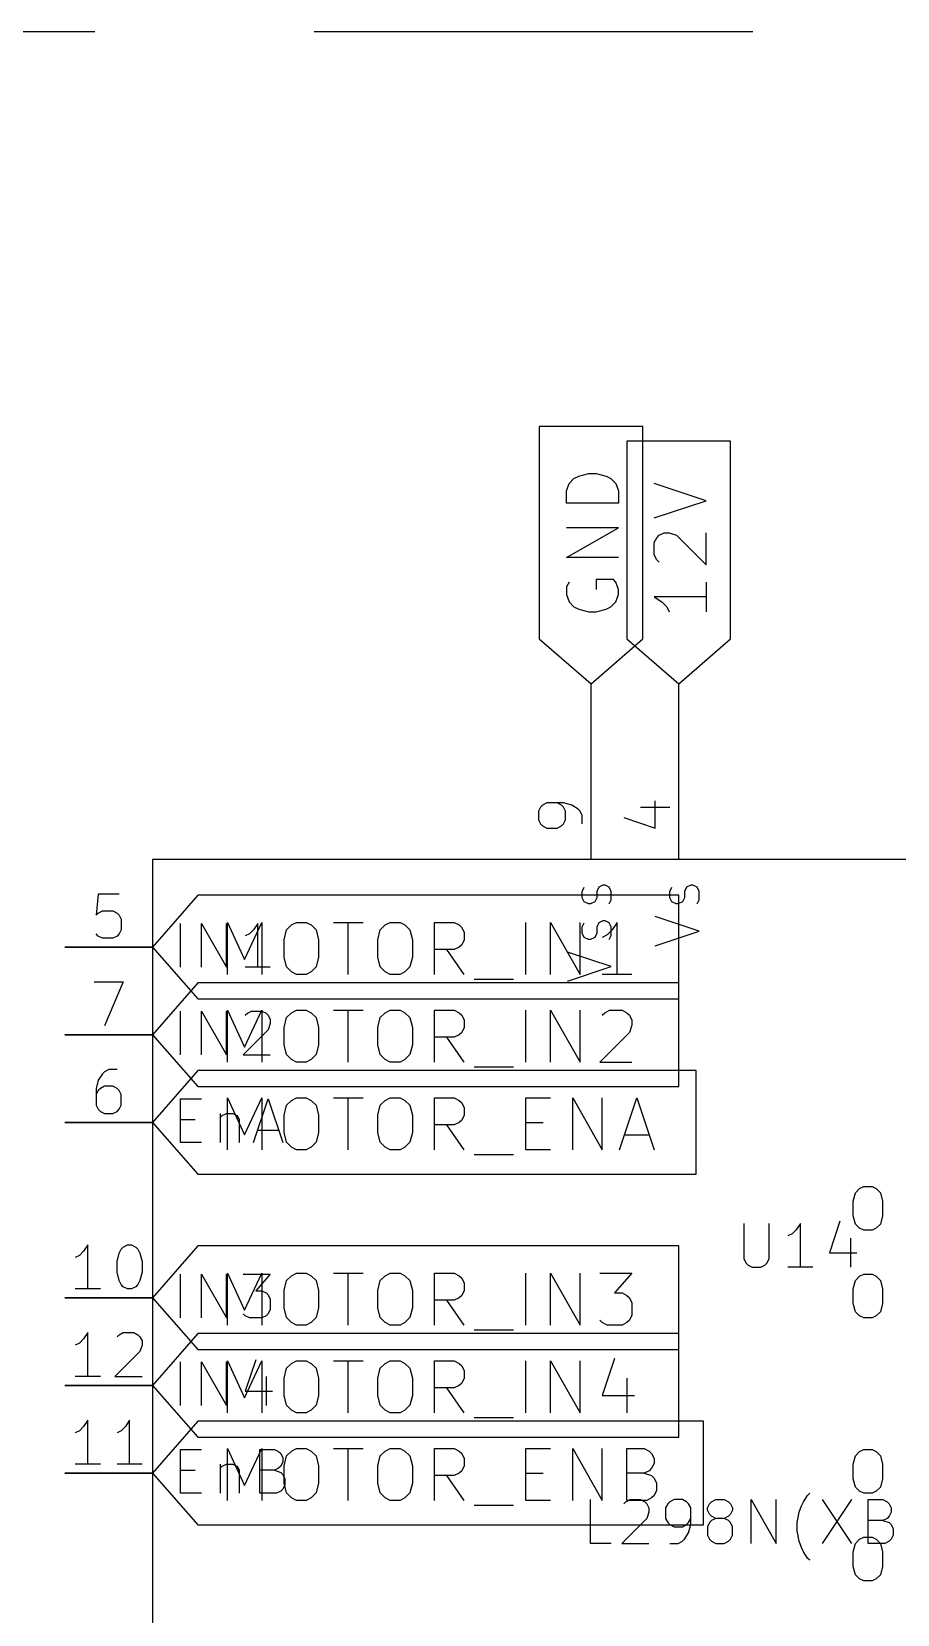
# Model space of a CAD drawing. Extents: x 0.4 to 37.4, y -23 to -0.4.
# Drawn here: x 2.162 to 3.149, y -19.561 to -17.756 of the extents above; entities that cross this region are included whole.
import ezdxf

# ---------------------------------------------------------------- set-up
doc = ezdxf.new("R2010")
doc.units = 0
doc.header["$MEASUREMENT"] = 0
doc.linetypes.add('DASHED', pattern=[0.75, 0.5, -0.25])
for name, color, linetype in [('BLUE3', 171, 'CONTINUOUS'), ('CYAN2', 4, 'CONTINUOUS'), ('GREEN3', 91, 'CONTINUOUS'), ('LYELLOW', 51, 'CONTINUOUS'), ('RED2', 1, 'CONTINUOUS'), ('RED3', 11, 'CONTINUOUS')]:
    doc.layers.add(name, color=color, linetype=linetype)

msp = doc.modelspace()

# ---------------------------------------------------------------- linework, layer by layer
at = {"layer": 'BLUE3', "linetype": 'DASHED'}
msp.add_line((0.9843, -17.7559), (32.126, -17.7559), dxfattribs=at)
at = {"layer": 'CYAN2', "linetype": 'CONTINUOUS'}
for p, q in [((2.7898, -18.7367), (2.7922, -18.7319)), ((2.7898, -18.7438), (2.7898, -18.7367)), ((2.8088, -18.7319), (2.8065, -18.7367)), ((2.8065, -18.7367), (2.8065, -18.7438)), ((2.8136, -18.7295), (2.8088, -18.7319)), ((2.816, -18.7295), (2.8136, -18.7295)), ((2.8208, -18.7319), (2.816, -18.7295)), ((2.8231, -18.7367), (2.8208, -18.7319)), ((2.8231, -18.7462), (2.8231, -18.7367)), ((2.8898, -18.7367), (2.8922, -18.7319)), ((2.8898, -18.7438), (2.8898, -18.7367)), ((2.9088, -18.7319), (2.9065, -18.7367)), ((2.9065, -18.7367), (2.9065, -18.7438)), ((2.9136, -18.7295), (2.9088, -18.7319)), ((2.916, -18.7295), (2.9136, -18.7295)), ((2.9208, -18.7319), (2.916, -18.7295)), ((2.9231, -18.7367), (2.9208, -18.7319)), ((2.9231, -18.7462), (2.9231, -18.7367)), ((2.7922, -18.7486), (2.7898, -18.7438)), ((2.7969, -18.7509), (2.7922, -18.7486)), ((2.7993, -18.7509), (2.7969, -18.7509)), ((2.8041, -18.7486), (2.7993, -18.7509)), ((2.8065, -18.7438), (2.8041, -18.7486)), ((2.8208, -18.7509), (2.8231, -18.7462)), ((2.8922, -18.7486), (2.8898, -18.7438)), ((2.8969, -18.7509), (2.8922, -18.7486)), ((2.8993, -18.7509), (2.8969, -18.7509)), ((2.9041, -18.7486), (2.8993, -18.7509)), ((2.9065, -18.7438), (2.9041, -18.7486)), ((2.9208, -18.7509), (2.9231, -18.7462)), ((2.3319, -18.8231), (2.3319, -18.7731)), ((2.3557, -18.8231), (2.3557, -18.7731)), ((2.3557, -18.7731), (2.3843, -18.8231)), ((2.3843, -18.8231), (2.3843, -18.7731)), ((2.42, -18.7731), (2.4152, -18.7803)), ((2.42, -18.8231), (2.42, -18.7731)), ((2.7898, -18.7771), (2.7922, -18.7724)), ((2.8088, -18.7724), (2.8065, -18.7771)), ((2.8136, -18.77), (2.8088, -18.7724)), ((2.816, -18.77), (2.8136, -18.77)), ((2.8208, -18.7724), (2.816, -18.77)), ((2.8231, -18.7771), (2.8208, -18.7724)), ((2.9231, -18.7819), (2.8731, -18.7652)), ((2.4105, -18.785), (2.4057, -18.7874)), ((2.4152, -18.7803), (2.4105, -18.785)), ((2.7898, -18.7843), (2.7898, -18.7771)), ((2.7922, -18.789), (2.7898, -18.7843)), ((2.7969, -18.7914), (2.7922, -18.789)), ((2.7993, -18.7914), (2.7969, -18.7914)), ((2.8041, -18.789), (2.7993, -18.7914)), ((2.8065, -18.7843), (2.8041, -18.789)), ((2.8065, -18.7771), (2.8065, -18.7843)), ((2.8208, -18.7914), (2.8231, -18.7867)), ((2.8231, -18.7867), (2.8231, -18.7771)), ((2.8731, -18.7986), (2.9231, -18.7819)), ((2.8231, -18.8224), (2.7731, -18.8057)), ((2.4343, -18.8231), (2.4057, -18.8231)), ((2.7731, -18.839), (2.8231, -18.8224)), ((2.3319, -18.9231), (2.3319, -18.8731)), ((2.3557, -18.9231), (2.3557, -18.8731)), ((2.3557, -18.8731), (2.3843, -18.9231)), ((2.3843, -18.9231), (2.3843, -18.8731)), ((2.4057, -18.8779), (2.4081, -18.8755)), ((2.4081, -18.8755), (2.4129, -18.8731)), ((2.4129, -18.8731), (2.4248, -18.8731)), ((2.4248, -18.8731), (2.4295, -18.8755)), ((2.4295, -18.8755), (2.4319, -18.8779)), ((2.4319, -18.8779), (2.4343, -18.8827)), ((2.4343, -18.8827), (2.4343, -18.8874)), ((2.4319, -18.8946), (2.4033, -18.9231)), ((2.4343, -18.8874), (2.4319, -18.8946)), ((2.4033, -18.9231), (2.4343, -18.9231)), ((2.3319, -19.0231), (2.3319, -18.9731)), ((2.3319, -18.9731), (2.3557, -18.9731)), ((2.4152, -19.0231), (2.4319, -18.9731)), ((2.4319, -18.9731), (2.4486, -19.0231)), ((2.3771, -18.9898), (2.3771, -19.0231)), ((2.3795, -18.9922), (2.3843, -18.9898)), ((2.3843, -18.9898), (2.3914, -18.9898)), ((2.3914, -18.9898), (2.3962, -18.9922)), ((2.3319, -18.9969), (2.3486, -18.9969)), ((2.3771, -18.9946), (2.3795, -18.9922)), ((2.3962, -18.9922), (2.3986, -18.9969)), ((2.3986, -18.9969), (2.3986, -19.0231)), ((2.42, -19.0088), (2.4438, -19.0088)), ((2.3557, -19.0231), (2.3319, -19.0231)), ((3.099, -19.0898), (3.1014, -19.0803)), ((3.1014, -19.0803), (3.1062, -19.0755)), ((3.1062, -19.0755), (3.1109, -19.0731)), ((3.1109, -19.0731), (3.1205, -19.0731)), ((3.1205, -19.0731), (3.1252, -19.0755)), ((3.1252, -19.0755), (3.13, -19.0803)), ((3.13, -19.0803), (3.1324, -19.0898)), ((3.099, -19.1065), (3.099, -19.0898)), ((3.1324, -19.0898), (3.1324, -19.1065)), ((2.9743, -19.1153), (2.9743, -19.1558)), ((3.0029, -19.1558), (3.0029, -19.1153)), ((3.0386, -19.1153), (3.0338, -19.1225)), ((3.0386, -19.1653), (3.0386, -19.1153)), ((3.0838, -19.1129), (3.0719, -19.1487)), ((3.1014, -19.116), (3.099, -19.1065)), ((3.1062, -19.1208), (3.1014, -19.116)), ((3.13, -19.116), (3.1252, -19.1208)), ((3.1324, -19.1065), (3.13, -19.116)), ((3.0291, -19.1272), (3.0243, -19.1296)), ((3.0338, -19.1225), (3.0291, -19.1272)), ((3.0957, -19.132), (3.0957, -19.1653)), ((3.1109, -19.1231), (3.1062, -19.1208)), ((3.1205, -19.1231), (3.1109, -19.1231)), ((3.1252, -19.1208), (3.1205, -19.1231)), ((3.0719, -19.1487), (3.1029, -19.1487)), ((2.9743, -19.1558), (2.9767, -19.1606)), ((2.9767, -19.1606), (2.9791, -19.1629)), ((2.9791, -19.1629), (2.9838, -19.1653)), ((2.9838, -19.1653), (2.9934, -19.1653)), ((2.9934, -19.1653), (2.9981, -19.1629)), ((2.9981, -19.1629), (3.0005, -19.1606)), ((3.0005, -19.1606), (3.0029, -19.1558)), ((3.0529, -19.1653), (3.0243, -19.1653)), ((2.3319, -19.2231), (2.3319, -19.1731)), ((2.3557, -19.2231), (2.3557, -19.1731)), ((2.3557, -19.1731), (2.3843, -19.2231)), ((2.3843, -19.2231), (2.3843, -19.1731)), ((2.4033, -19.1731), (2.4343, -19.1731)), ((2.4343, -19.1731), (2.4176, -19.1922)), ((3.099, -19.1898), (3.1014, -19.1803)), ((3.099, -19.2065), (3.099, -19.1898)), ((3.1014, -19.1803), (3.1062, -19.1755)), ((3.1062, -19.1755), (3.1109, -19.1731)), ((3.1109, -19.1731), (3.1205, -19.1731)), ((3.1205, -19.1731), (3.1252, -19.1755)), ((3.1252, -19.1755), (3.13, -19.1803)), ((3.13, -19.1803), (3.1324, -19.1898)), ((3.1324, -19.1898), (3.1324, -19.2065)), ((2.4176, -19.1922), (2.4248, -19.1922)), ((2.4248, -19.1922), (2.4295, -19.1946)), ((2.4295, -19.1946), (2.4319, -19.1969)), ((2.4319, -19.1969), (2.4343, -19.2017)), ((2.4343, -19.2017), (2.4343, -19.2136)), ((3.1014, -19.216), (3.099, -19.2065)), ((3.1324, -19.2065), (3.13, -19.216)), ((2.4057, -19.2208), (2.4033, -19.2184)), ((2.4105, -19.2231), (2.4057, -19.2208)), ((2.4248, -19.2231), (2.4105, -19.2231)), ((2.4295, -19.2208), (2.4248, -19.2231)), ((2.4319, -19.2184), (2.4295, -19.2208)), ((2.4343, -19.2136), (2.4319, -19.2184)), ((3.1062, -19.2208), (3.1014, -19.216)), ((3.1109, -19.2231), (3.1062, -19.2208)), ((3.1205, -19.2231), (3.1109, -19.2231)), ((3.1252, -19.2208), (3.1205, -19.2231)), ((3.13, -19.216), (3.1252, -19.2208)), ((2.3319, -19.3231), (2.3319, -19.2731)), ((2.3557, -19.3231), (2.3557, -19.2731)), ((2.3557, -19.2731), (2.3843, -19.3231)), ((2.3843, -19.3231), (2.3843, -19.2731)), ((2.4176, -19.2708), (2.4057, -19.3065)), ((2.4295, -19.2898), (2.4295, -19.3231)), ((2.4057, -19.3065), (2.4367, -19.3065)), ((2.3319, -19.4231), (2.3319, -19.3731)), ((2.3319, -19.3731), (2.3557, -19.3731)), ((2.4224, -19.4231), (2.4224, -19.3731)), ((2.4224, -19.3731), (2.439, -19.3731)), ((2.439, -19.3731), (2.4438, -19.3755)), ((2.4438, -19.3755), (2.4462, -19.3779)), ((2.4462, -19.3779), (2.4486, -19.3827)), ((2.4486, -19.3874), (2.4462, -19.3922)), ((2.4486, -19.3827), (2.4486, -19.3874)), ((3.099, -19.3898), (3.1014, -19.3803)), ((3.1014, -19.3803), (3.1062, -19.3755)), ((3.1062, -19.3755), (3.1109, -19.3731)), ((3.1109, -19.3731), (3.1205, -19.3731)), ((3.1205, -19.3731), (3.1252, -19.3755)), ((3.1252, -19.3755), (3.13, -19.3803)), ((3.13, -19.3803), (3.1324, -19.3898)), ((2.3319, -19.3969), (2.3486, -19.3969)), ((2.3771, -19.3898), (2.3771, -19.4231)), ((2.3771, -19.3946), (2.3795, -19.3922)), ((2.3795, -19.3922), (2.3843, -19.3898)), ((2.3843, -19.3898), (2.3914, -19.3898)), ((2.3914, -19.3898), (2.3962, -19.3922)), ((2.3962, -19.3922), (2.3986, -19.3969)), ((2.3986, -19.3969), (2.3986, -19.4231)), ((2.439, -19.3969), (2.4224, -19.3969)), ((2.4438, -19.3946), (2.439, -19.3969)), ((2.439, -19.3969), (2.4462, -19.3993)), ((2.4462, -19.3922), (2.4438, -19.3946)), ((2.4462, -19.3993), (2.4486, -19.4017)), ((2.4486, -19.4017), (2.4509, -19.4065)), ((2.4509, -19.4065), (2.4509, -19.4136)), ((3.099, -19.4065), (3.099, -19.3898)), ((3.1014, -19.416), (3.099, -19.4065)), ((3.1324, -19.4065), (3.13, -19.416)), ((3.1324, -19.3898), (3.1324, -19.4065)), ((2.3557, -19.4231), (2.3319, -19.4231)), ((2.4414, -19.4231), (2.4224, -19.4231)), ((2.4462, -19.4208), (2.4414, -19.4231)), ((2.4486, -19.4184), (2.4462, -19.4208)), ((2.4509, -19.4136), (2.4486, -19.4184)), ((3.0469, -19.4255), (3.0493, -19.4231)), ((3.1062, -19.4208), (3.1014, -19.416)), ((3.1109, -19.4231), (3.1062, -19.4208)), ((3.1205, -19.4231), (3.1109, -19.4231)), ((3.1252, -19.4208), (3.1205, -19.4231)), ((3.13, -19.416), (3.1252, -19.4208)), ((2.7993, -19.4803), (2.7993, -19.4303)), ((2.8374, -19.435), (2.8398, -19.4327)), ((2.8398, -19.4327), (2.8446, -19.4303)), ((2.8446, -19.4303), (2.8565, -19.4303)), ((2.8565, -19.4303), (2.8612, -19.4327)), ((2.8612, -19.4327), (2.8636, -19.435)), ((2.8636, -19.435), (2.866, -19.4398)), ((2.866, -19.4398), (2.866, -19.4446)), ((2.8874, -19.435), (2.885, -19.4398)), ((2.885, -19.4398), (2.885, -19.4517)), ((2.8898, -19.4327), (2.8874, -19.435)), ((2.8946, -19.4303), (2.8898, -19.4327)), ((2.9041, -19.4303), (2.8946, -19.4303)), ((2.9088, -19.4327), (2.9041, -19.4303)), ((2.9112, -19.435), (2.9088, -19.4327)), ((2.9136, -19.4398), (2.9112, -19.435)), ((2.9136, -19.4589), (2.9136, -19.4398)), ((2.9326, -19.4398), (2.935, -19.435)), ((2.9326, -19.4422), (2.9326, -19.4398)), ((2.935, -19.447), (2.9326, -19.4422)), ((2.935, -19.435), (2.9374, -19.4327)), ((2.9374, -19.4327), (2.9422, -19.4303)), ((2.9422, -19.4303), (2.9517, -19.4303)), ((2.9517, -19.4303), (2.9565, -19.4327)), ((2.9565, -19.4327), (2.9588, -19.435)), ((2.9588, -19.435), (2.9612, -19.4398)), ((2.9612, -19.4422), (2.9588, -19.447)), ((2.9612, -19.4398), (2.9612, -19.4422)), ((2.9826, -19.4803), (2.9826, -19.4303)), ((2.9826, -19.4303), (3.0112, -19.4803)), ((3.0112, -19.4803), (3.0112, -19.4303)), ((3.0374, -19.4446), (3.0398, -19.4374)), ((3.0398, -19.4374), (3.0422, -19.4327)), ((3.0422, -19.4327), (3.0469, -19.4255)), ((3.0636, -19.4303), (3.0969, -19.4803)), ((3.0969, -19.4303), (3.0636, -19.4803)), ((3.116, -19.4803), (3.116, -19.4303)), ((3.116, -19.4303), (3.1326, -19.4303)), ((3.1326, -19.4303), (3.1374, -19.4327)), ((3.1374, -19.4327), (3.1398, -19.435)), ((3.1398, -19.435), (3.1422, -19.4398)), ((3.1422, -19.4398), (3.1422, -19.4446)), ((2.8636, -19.4517), (2.835, -19.4803)), ((2.866, -19.4446), (2.8636, -19.4517)), ((2.885, -19.4517), (2.8874, -19.4565)), ((2.8874, -19.4565), (2.8898, -19.4589)), ((2.8898, -19.4589), (2.8946, -19.4612)), ((2.9041, -19.4612), (2.9088, -19.4589)), ((2.9088, -19.4589), (2.9112, -19.4565)), ((2.9112, -19.4565), (2.9136, -19.4517)), ((2.9112, -19.4684), (2.9136, -19.4589)), ((2.935, -19.4565), (2.9326, -19.4612)), ((2.9374, -19.4493), (2.935, -19.447)), ((2.9374, -19.4541), (2.935, -19.4565)), ((2.9422, -19.4517), (2.9374, -19.4493)), ((2.9422, -19.4517), (2.9374, -19.4541)), ((2.9517, -19.4517), (2.9422, -19.4517)), ((2.9565, -19.4493), (2.9517, -19.4517)), ((2.9565, -19.4541), (2.9517, -19.4517)), ((2.9588, -19.447), (2.9565, -19.4493)), ((2.9588, -19.4565), (2.9565, -19.4541)), ((2.9612, -19.4612), (2.9588, -19.4565)), ((3.035, -19.4565), (3.0374, -19.4446)), ((3.035, -19.466), (3.035, -19.4565)), ((3.1326, -19.4541), (3.116, -19.4541)), ((3.1374, -19.4517), (3.1326, -19.4541)), ((3.1326, -19.4541), (3.1398, -19.4565)), ((3.1398, -19.4493), (3.1374, -19.4517)), ((3.1422, -19.4446), (3.1398, -19.4493)), ((3.1398, -19.4565), (3.1422, -19.4589)), ((3.1422, -19.4589), (3.1446, -19.4636)), ((2.8946, -19.4612), (2.9041, -19.4612)), ((2.8993, -19.4803), (2.9041, -19.4779)), ((2.9041, -19.4779), (2.9065, -19.4755)), ((2.9065, -19.4755), (2.9112, -19.4684)), ((2.9326, -19.4612), (2.9326, -19.4708)), ((2.9326, -19.4708), (2.935, -19.4755)), ((2.935, -19.4755), (2.9374, -19.4779)), ((2.9374, -19.4779), (2.9422, -19.4803)), ((2.9517, -19.4803), (2.9565, -19.4779)), ((2.9565, -19.4779), (2.9588, -19.4755)), ((2.9588, -19.4755), (2.9612, -19.4708)), ((2.9612, -19.4708), (2.9612, -19.4612)), ((3.0374, -19.4779), (3.035, -19.466)), ((3.0398, -19.485), (3.0374, -19.4779)), ((3.1014, -19.4803), (3.1062, -19.4755)), ((3.1062, -19.4755), (3.1109, -19.4731)), ((3.1109, -19.4731), (3.1205, -19.4731)), ((3.1205, -19.4731), (3.1252, -19.4755)), ((3.1252, -19.4755), (3.13, -19.4803)), ((3.1398, -19.4779), (3.135, -19.4803)), ((3.1422, -19.4755), (3.1398, -19.4779)), ((3.1446, -19.4708), (3.1422, -19.4755)), ((3.1446, -19.4636), (3.1446, -19.4708)), ((2.8231, -19.4803), (2.7993, -19.4803)), ((2.835, -19.4803), (2.866, -19.4803)), ((2.8898, -19.4803), (2.8993, -19.4803)), ((2.9422, -19.4803), (2.9517, -19.4803)), ((3.0422, -19.4898), (3.0398, -19.485)), ((3.0469, -19.497), (3.0422, -19.4898)), ((3.0493, -19.4993), (3.0469, -19.497)), ((3.099, -19.4898), (3.1014, -19.4803)), ((3.099, -19.5065), (3.099, -19.4898)), ((3.135, -19.4803), (3.116, -19.4803)), ((3.13, -19.4803), (3.1324, -19.4898)), ((3.1324, -19.4898), (3.1324, -19.5065)), ((3.1014, -19.516), (3.099, -19.5065)), ((3.1324, -19.5065), (3.13, -19.516)), ((3.1062, -19.5208), (3.1014, -19.516)), ((3.1109, -19.5231), (3.1062, -19.5208)), ((3.1205, -19.5231), (3.1109, -19.5231)), ((3.1252, -19.5208), (3.1205, -19.5231)), ((3.13, -19.516), (3.1252, -19.5208))]:
    msp.add_line(p, q, dxfattribs=at)
at = {"layer": 'GREEN3', "linetype": 'CONTINUOUS'}
for p, q in [((2.8, -18.6), (2.8, -18.5)), ((2.9, -18.6), (2.9, -18.5)), ((2.2, -18.8), (2.3, -18.8)), ((2.2, -18.9), (2.3, -18.9)), ((2.2, -19), (2.3, -19)), ((2.2, -19.2), (2.3, -19.2)), ((2.2, -19.3), (2.3, -19.3)), ((2.2, -19.4), (2.3, -19.4))]:
    msp.add_line(p, q, dxfattribs=at)
at = {"layer": 'LYELLOW', "linetype": 'CONTINUOUS'}
for p, q in [((2.3, -18.7), (2.3, -19.9)), ((3.3, -18.7), (2.3, -18.7))]:
    msp.add_line(p, q, dxfattribs=at)
at = {"layer": 'RED2', "linetype": 'CONTINUOUS'}
for p, q in [((2.8, -18.2063), (2.7409, -18.2063)), ((2.7409, -18.2063), (2.7409, -18.4483)), ((2.8591, -18.2063), (2.8, -18.2063)), ((2.8591, -18.4483), (2.8591, -18.2063)), ((2.9, -18.2232), (2.8409, -18.2232)), ((2.8409, -18.2232), (2.8409, -18.4483)), ((2.9591, -18.2232), (2.9, -18.2232)), ((2.9591, -18.4483), (2.9591, -18.2232)), ((2.7749, -18.2712), (2.7805, -18.2656)), ((2.7805, -18.2656), (2.7862, -18.2628)), ((2.7862, -18.2628), (2.7974, -18.26)), ((2.7974, -18.26), (2.8058, -18.26)), ((2.8058, -18.26), (2.8171, -18.2628)), ((2.8171, -18.2628), (2.8227, -18.2656)), ((2.8227, -18.2656), (2.8283, -18.2712)), ((2.7721, -18.2797), (2.7749, -18.2712)), ((2.7721, -18.2937), (2.7721, -18.2797)), ((2.8283, -18.2712), (2.8312, -18.2797)), ((2.8312, -18.2797), (2.8312, -18.2937)), ((2.9312, -18.2909), (2.8721, -18.2712)), ((2.8312, -18.2937), (2.7721, -18.2937)), ((2.8721, -18.3106), (2.9312, -18.2909)), ((2.7721, -18.3556), (2.8312, -18.3218)), ((2.8312, -18.3218), (2.7721, -18.3218)), ((2.8721, -18.3387), (2.8749, -18.3331)), ((2.8721, -18.3528), (2.8721, -18.3387)), ((2.8749, -18.3331), (2.8777, -18.3303)), ((2.8777, -18.3303), (2.8833, -18.3275)), ((2.8833, -18.3275), (2.889, -18.3275)), ((2.889, -18.3275), (2.8974, -18.3303)), ((2.8974, -18.3303), (2.9312, -18.364)), ((2.9312, -18.364), (2.9312, -18.3275)), ((2.8312, -18.3556), (2.7721, -18.3556)), ((2.8749, -18.3584), (2.8721, -18.3528)), ((2.8777, -18.3612), (2.8749, -18.3584)), ((2.7749, -18.3837), (2.7721, -18.3893)), ((2.7721, -18.3893), (2.7721, -18.3978)), ((2.8255, -18.3809), (2.8058, -18.3809)), ((2.8058, -18.3809), (2.8058, -18.3921)), ((2.8283, -18.3837), (2.8255, -18.3809)), ((2.8312, -18.3921), (2.8283, -18.3837)), ((2.8312, -18.3978), (2.8312, -18.3921)), ((2.9312, -18.3837), (2.9312, -18.4175)), ((2.7721, -18.3978), (2.7749, -18.4062)), ((2.7749, -18.4062), (2.7805, -18.4118)), ((2.7805, -18.4118), (2.7862, -18.4146)), ((2.8171, -18.4146), (2.8227, -18.4118)), ((2.8227, -18.4118), (2.8283, -18.4062)), ((2.8283, -18.4062), (2.8312, -18.3978)), ((2.9312, -18.4006), (2.8721, -18.4006)), ((2.8721, -18.4006), (2.8805, -18.4062)), ((2.8805, -18.4062), (2.8862, -18.4118)), ((2.8862, -18.4118), (2.889, -18.4175)), ((2.7862, -18.4146), (2.7974, -18.4175)), ((2.7974, -18.4175), (2.8058, -18.4175)), ((2.8058, -18.4175), (2.8171, -18.4146)), ((2.7409, -18.4483), (2.8, -18.5)), ((2.8, -18.5), (2.8591, -18.4483)), ((2.8409, -18.4483), (2.9, -18.5)), ((2.9, -18.5), (2.9591, -18.4483)), ((2.8, -18.7), (2.8, -18.6)), ((2.9, -18.7), (2.9, -18.6)), ((2.3, -18.7), (2.3, -19.9)), ((3.3, -18.7), (2.3, -18.7)), ((2.3517, -18.7409), (2.3, -18.8)), ((2.9002, -18.7409), (2.3517, -18.7409)), ((2.9002, -18.8), (2.9002, -18.7409)), ((2.3854, -18.8312), (2.3854, -18.7721)), ((2.3854, -18.7721), (2.405, -18.8143)), ((2.405, -18.8143), (2.4247, -18.7721)), ((2.4247, -18.7721), (2.4247, -18.8312)), ((2.4528, -18.7805), (2.4585, -18.7749)), ((2.4585, -18.7749), (2.4641, -18.7721)), ((2.4641, -18.7721), (2.4753, -18.7721)), ((2.4753, -18.7721), (2.481, -18.7749)), ((2.481, -18.7749), (2.4866, -18.7805)), ((2.5063, -18.7721), (2.54, -18.7721)), ((2.5231, -18.8312), (2.5231, -18.7721)), ((2.5597, -18.7805), (2.5653, -18.7749)), ((2.5653, -18.7749), (2.571, -18.7721)), ((2.571, -18.7721), (2.5822, -18.7721)), ((2.5822, -18.7721), (2.5878, -18.7749)), ((2.5878, -18.7749), (2.5934, -18.7805)), ((2.6216, -18.8312), (2.6216, -18.7721)), ((2.6216, -18.7721), (2.6441, -18.7721)), ((2.6441, -18.7721), (2.6497, -18.7749)), ((2.6497, -18.7749), (2.6525, -18.7777)), ((2.7256, -18.8312), (2.7256, -18.7721)), ((2.7537, -18.8312), (2.7537, -18.7721)), ((2.7537, -18.7721), (2.7875, -18.8312)), ((2.7875, -18.8312), (2.7875, -18.7721)), ((2.8297, -18.7721), (2.824, -18.7805)), ((2.8297, -18.8312), (2.8297, -18.7721)), ((2.45, -18.7918), (2.4528, -18.7805)), ((2.45, -18.8115), (2.45, -18.7918)), ((2.4866, -18.7805), (2.4894, -18.7918)), ((2.4894, -18.7918), (2.4894, -18.8115)), ((2.5569, -18.7918), (2.5597, -18.7805)), ((2.5569, -18.8115), (2.5569, -18.7918)), ((2.5934, -18.7805), (2.5963, -18.7918)), ((2.5963, -18.7918), (2.5963, -18.8115)), ((2.6525, -18.7777), (2.6553, -18.7833)), ((2.6553, -18.7918), (2.6525, -18.7974)), ((2.6553, -18.7833), (2.6553, -18.7918)), ((2.8184, -18.7862), (2.8128, -18.789)), ((2.824, -18.7805), (2.8184, -18.7862)), ((2.3, -18.8), (2.2, -18.8)), ((2.3, -18.8), (2.3517, -18.8591)), ((2.6441, -18.803), (2.6216, -18.803)), ((2.6553, -18.8312), (2.6356, -18.803)), ((2.6497, -18.8002), (2.6441, -18.803)), ((2.6525, -18.7974), (2.6497, -18.8002)), ((2.9002, -18.8591), (2.9002, -18.8)), ((2.4528, -18.8227), (2.45, -18.8115)), ((2.4585, -18.8283), (2.4528, -18.8227)), ((2.4641, -18.8312), (2.4585, -18.8283)), ((2.481, -18.8283), (2.4753, -18.8312)), ((2.4866, -18.8227), (2.481, -18.8283)), ((2.4894, -18.8115), (2.4866, -18.8227)), ((2.5597, -18.8227), (2.5569, -18.8115)), ((2.5653, -18.8283), (2.5597, -18.8227)), ((2.571, -18.8312), (2.5653, -18.8283)), ((2.5878, -18.8283), (2.5822, -18.8312)), ((2.5934, -18.8227), (2.5878, -18.8283)), ((2.5963, -18.8115), (2.5934, -18.8227)), ((2.3517, -18.8409), (2.3, -18.9)), ((2.9002, -18.8409), (2.3517, -18.8409)), ((2.4753, -18.8312), (2.4641, -18.8312)), ((2.5822, -18.8312), (2.571, -18.8312)), ((2.6666, -18.8368), (2.7116, -18.8368)), ((2.8465, -18.8312), (2.8128, -18.8312)), ((2.9002, -18.9), (2.9002, -18.8409)), ((2.3517, -18.8591), (2.9002, -18.8591)), ((2.3854, -18.9312), (2.3854, -18.8721)), ((2.3854, -18.8721), (2.405, -18.9143)), ((2.405, -18.9143), (2.4247, -18.8721)), ((2.4247, -18.8721), (2.4247, -18.9312)), ((2.45, -18.8918), (2.4528, -18.8805)), ((2.4528, -18.8805), (2.4585, -18.8749)), ((2.4585, -18.8749), (2.4641, -18.8721)), ((2.4641, -18.8721), (2.4753, -18.8721)), ((2.4753, -18.8721), (2.481, -18.8749)), ((2.481, -18.8749), (2.4866, -18.8805)), ((2.4866, -18.8805), (2.4894, -18.8918)), ((2.5063, -18.8721), (2.54, -18.8721)), ((2.5231, -18.9312), (2.5231, -18.8721)), ((2.5569, -18.8918), (2.5597, -18.8805)), ((2.5597, -18.8805), (2.5653, -18.8749)), ((2.5653, -18.8749), (2.571, -18.8721)), ((2.571, -18.8721), (2.5822, -18.8721)), ((2.5822, -18.8721), (2.5878, -18.8749)), ((2.5878, -18.8749), (2.5934, -18.8805)), ((2.5934, -18.8805), (2.5963, -18.8918)), ((2.6216, -18.9312), (2.6216, -18.8721)), ((2.6216, -18.8721), (2.6441, -18.8721)), ((2.6441, -18.8721), (2.6497, -18.8749)), ((2.6497, -18.8749), (2.6525, -18.8777)), ((2.6525, -18.8777), (2.6553, -18.8833)), ((2.6553, -18.8833), (2.6553, -18.8918)), ((2.7256, -18.9312), (2.7256, -18.8721)), ((2.7537, -18.9312), (2.7537, -18.8721)), ((2.7537, -18.8721), (2.7875, -18.9312)), ((2.7875, -18.9312), (2.7875, -18.8721)), ((2.8128, -18.8777), (2.8156, -18.8749)), ((2.8156, -18.8749), (2.8212, -18.8721)), ((2.8212, -18.8721), (2.8353, -18.8721)), ((2.8353, -18.8721), (2.8409, -18.8749)), ((2.8409, -18.8749), (2.8437, -18.8777)), ((2.8437, -18.8777), (2.8465, -18.8833)), ((2.8465, -18.8833), (2.8465, -18.889)), ((2.3, -18.9), (2.2, -18.9)), ((2.3, -18.9), (2.3517, -18.9591)), ((2.45, -18.9115), (2.45, -18.8918)), ((2.4894, -18.8918), (2.4894, -18.9115)), ((2.5569, -18.9115), (2.5569, -18.8918)), ((2.5963, -18.8918), (2.5963, -18.9115)), ((2.6497, -18.9002), (2.6441, -18.903)), ((2.6525, -18.8974), (2.6497, -18.9002)), ((2.6553, -18.8918), (2.6525, -18.8974)), ((2.8437, -18.8974), (2.81, -18.9312)), ((2.8465, -18.889), (2.8437, -18.8974)), ((2.9002, -18.9591), (2.9002, -18.9)), ((2.4528, -18.9227), (2.45, -18.9115)), ((2.4894, -18.9115), (2.4866, -18.9227)), ((2.5597, -18.9227), (2.5569, -18.9115)), ((2.5963, -18.9115), (2.5934, -18.9227)), ((2.6441, -18.903), (2.6216, -18.903)), ((2.6553, -18.9312), (2.6356, -18.903)), ((2.4585, -18.9283), (2.4528, -18.9227)), ((2.4641, -18.9312), (2.4585, -18.9283)), ((2.4753, -18.9312), (2.4641, -18.9312)), ((2.481, -18.9283), (2.4753, -18.9312)), ((2.4866, -18.9227), (2.481, -18.9283)), ((2.5653, -18.9283), (2.5597, -18.9227)), ((2.571, -18.9312), (2.5653, -18.9283)), ((2.5822, -18.9312), (2.571, -18.9312)), ((2.5878, -18.9283), (2.5822, -18.9312)), ((2.5934, -18.9227), (2.5878, -18.9283)), ((2.6666, -18.9368), (2.7116, -18.9368)), ((2.81, -18.9312), (2.8465, -18.9312)), ((2.3517, -18.9409), (2.3, -19)), ((2.9199, -18.9409), (2.3517, -18.9409)), ((2.9199, -19), (2.9199, -18.9409)), ((2.3517, -18.9591), (2.9002, -18.9591)), ((2.3854, -19.0312), (2.3854, -18.9721)), ((2.3854, -18.9721), (2.405, -19.0143)), ((2.405, -19.0143), (2.4247, -18.9721)), ((2.4247, -18.9721), (2.4247, -19.0312)), ((2.4585, -18.9749), (2.4641, -18.9721)), ((2.4641, -18.9721), (2.4753, -18.9721)), ((2.4753, -18.9721), (2.481, -18.9749)), ((2.5063, -18.9721), (2.54, -18.9721)), ((2.5231, -19.0312), (2.5231, -18.9721)), ((2.5653, -18.9749), (2.571, -18.9721)), ((2.571, -18.9721), (2.5822, -18.9721)), ((2.5822, -18.9721), (2.5878, -18.9749)), ((2.6216, -19.0312), (2.6216, -18.9721)), ((2.6216, -18.9721), (2.6441, -18.9721)), ((2.6441, -18.9721), (2.6497, -18.9749)), ((2.7256, -19.0312), (2.7256, -18.9721)), ((2.7256, -18.9721), (2.7537, -18.9721)), ((2.7791, -19.0312), (2.7791, -18.9721)), ((2.7791, -18.9721), (2.8128, -19.0312)), ((2.8128, -19.0312), (2.8128, -18.9721)), ((2.8325, -19.0312), (2.8522, -18.9721)), ((2.8522, -18.9721), (2.8719, -19.0312)), ((2.45, -18.9918), (2.4528, -18.9805)), ((2.4528, -18.9805), (2.4585, -18.9749)), ((2.481, -18.9749), (2.4866, -18.9805)), ((2.4866, -18.9805), (2.4894, -18.9918)), ((2.5569, -18.9918), (2.5597, -18.9805)), ((2.5597, -18.9805), (2.5653, -18.9749)), ((2.5878, -18.9749), (2.5934, -18.9805)), ((2.5934, -18.9805), (2.5963, -18.9918)), ((2.6497, -18.9749), (2.6525, -18.9777)), ((2.6525, -18.9777), (2.6553, -18.9833)), ((2.6553, -18.9833), (2.6553, -18.9918)), ((2.3, -19), (2.2, -19)), ((2.3, -19), (2.3517, -19.0591)), ((2.45, -19.0115), (2.45, -18.9918)), ((2.4894, -18.9918), (2.4894, -19.0115)), ((2.5569, -19.0115), (2.5569, -18.9918)), ((2.5963, -18.9918), (2.5963, -19.0115)), ((2.6441, -19.003), (2.6216, -19.003)), ((2.6553, -19.0312), (2.6356, -19.003)), ((2.6497, -19.0002), (2.6441, -19.003)), ((2.6525, -18.9974), (2.6497, -19.0002)), ((2.6553, -18.9918), (2.6525, -18.9974)), ((2.7256, -19.0002), (2.7453, -19.0002)), ((2.9199, -19.0591), (2.9199, -19)), ((2.4528, -19.0227), (2.45, -19.0115)), ((2.4585, -19.0283), (2.4528, -19.0227)), ((2.4866, -19.0227), (2.481, -19.0283)), ((2.4894, -19.0115), (2.4866, -19.0227)), ((2.5597, -19.0227), (2.5569, -19.0115)), ((2.5653, -19.0283), (2.5597, -19.0227)), ((2.5934, -19.0227), (2.5878, -19.0283)), ((2.5963, -19.0115), (2.5934, -19.0227)), ((2.8381, -19.0143), (2.8662, -19.0143)), ((2.4641, -19.0312), (2.4585, -19.0283)), ((2.4753, -19.0312), (2.4641, -19.0312)), ((2.481, -19.0283), (2.4753, -19.0312)), ((2.571, -19.0312), (2.5653, -19.0283)), ((2.5822, -19.0312), (2.571, -19.0312)), ((2.5878, -19.0283), (2.5822, -19.0312)), ((2.6666, -19.0368), (2.7116, -19.0368)), ((2.7537, -19.0312), (2.7256, -19.0312)), ((2.3517, -19.0591), (2.9199, -19.0591)), ((2.3517, -19.1409), (2.3, -19.2)), ((2.9002, -19.1409), (2.3517, -19.1409)), ((2.9002, -19.2), (2.9002, -19.1409)), ((2.3854, -19.2312), (2.3854, -19.1721)), ((2.3854, -19.1721), (2.405, -19.2143)), ((2.405, -19.2143), (2.4247, -19.1721)), ((2.4247, -19.1721), (2.4247, -19.2312)), ((2.4585, -19.1749), (2.4641, -19.1721)), ((2.4641, -19.1721), (2.4753, -19.1721)), ((2.4753, -19.1721), (2.481, -19.1749)), ((2.5063, -19.1721), (2.54, -19.1721)), ((2.5231, -19.2312), (2.5231, -19.1721)), ((2.5653, -19.1749), (2.571, -19.1721)), ((2.571, -19.1721), (2.5822, -19.1721)), ((2.5822, -19.1721), (2.5878, -19.1749)), ((2.6216, -19.2312), (2.6216, -19.1721)), ((2.6216, -19.1721), (2.6441, -19.1721)), ((2.6441, -19.1721), (2.6497, -19.1749)), ((2.7256, -19.2312), (2.7256, -19.1721)), ((2.7537, -19.2312), (2.7537, -19.1721)), ((2.7537, -19.1721), (2.7875, -19.2312)), ((2.7875, -19.2312), (2.7875, -19.1721)), ((2.81, -19.1721), (2.8465, -19.1721)), ((2.8465, -19.1721), (2.8269, -19.1946)), ((2.45, -19.1918), (2.4528, -19.1805)), ((2.4528, -19.1805), (2.4585, -19.1749)), ((2.481, -19.1749), (2.4866, -19.1805)), ((2.4866, -19.1805), (2.4894, -19.1918)), ((2.5569, -19.1918), (2.5597, -19.1805)), ((2.5597, -19.1805), (2.5653, -19.1749)), ((2.5878, -19.1749), (2.5934, -19.1805)), ((2.5934, -19.1805), (2.5963, -19.1918)), ((2.6497, -19.1749), (2.6525, -19.1777)), ((2.6525, -19.1777), (2.6553, -19.1833)), ((2.6553, -19.1833), (2.6553, -19.1918)), ((2.3, -19.2), (2.2, -19.2)), ((2.3, -19.2), (2.3517, -19.2591)), ((2.45, -19.2115), (2.45, -19.1918)), ((2.4894, -19.1918), (2.4894, -19.2115)), ((2.5569, -19.2115), (2.5569, -19.1918)), ((2.5963, -19.1918), (2.5963, -19.2115)), ((2.6441, -19.203), (2.6216, -19.203)), ((2.6553, -19.2312), (2.6356, -19.203)), ((2.6497, -19.2002), (2.6441, -19.203)), ((2.6525, -19.1974), (2.6497, -19.2002)), ((2.6553, -19.1918), (2.6525, -19.1974)), ((2.8269, -19.1946), (2.8353, -19.1946)), ((2.8353, -19.1946), (2.8409, -19.1974)), ((2.8409, -19.1974), (2.8437, -19.2002)), ((2.8437, -19.2002), (2.8465, -19.2058)), ((2.8465, -19.2058), (2.8465, -19.2199)), ((2.9002, -19.2591), (2.9002, -19.2)), ((2.4528, -19.2227), (2.45, -19.2115)), ((2.4585, -19.2283), (2.4528, -19.2227)), ((2.4866, -19.2227), (2.481, -19.2283)), ((2.4894, -19.2115), (2.4866, -19.2227)), ((2.5597, -19.2227), (2.5569, -19.2115)), ((2.5653, -19.2283), (2.5597, -19.2227)), ((2.5934, -19.2227), (2.5878, -19.2283)), ((2.5963, -19.2115), (2.5934, -19.2227)), ((2.8128, -19.2283), (2.81, -19.2255)), ((2.8437, -19.2255), (2.8409, -19.2283)), ((2.8465, -19.2199), (2.8437, -19.2255)), ((2.3517, -19.2409), (2.3, -19.3)), ((2.9002, -19.2409), (2.3517, -19.2409)), ((2.4641, -19.2312), (2.4585, -19.2283)), ((2.4753, -19.2312), (2.4641, -19.2312)), ((2.481, -19.2283), (2.4753, -19.2312)), ((2.571, -19.2312), (2.5653, -19.2283)), ((2.5822, -19.2312), (2.571, -19.2312)), ((2.5878, -19.2283), (2.5822, -19.2312)), ((2.6666, -19.2368), (2.7116, -19.2368)), ((2.8184, -19.2312), (2.8128, -19.2283)), ((2.8353, -19.2312), (2.8184, -19.2312)), ((2.8409, -19.2283), (2.8353, -19.2312)), ((2.9002, -19.3), (2.9002, -19.2409)), ((2.3517, -19.2591), (2.9002, -19.2591)), ((2.3854, -19.3312), (2.3854, -19.2721)), ((2.3854, -19.2721), (2.405, -19.3143)), ((2.405, -19.3143), (2.4247, -19.2721)), ((2.4247, -19.2721), (2.4247, -19.3312)), ((2.45, -19.2918), (2.4528, -19.2805)), ((2.4528, -19.2805), (2.4585, -19.2749)), ((2.4585, -19.2749), (2.4641, -19.2721)), ((2.4641, -19.2721), (2.4753, -19.2721)), ((2.4753, -19.2721), (2.481, -19.2749)), ((2.481, -19.2749), (2.4866, -19.2805)), ((2.4866, -19.2805), (2.4894, -19.2918)), ((2.5063, -19.2721), (2.54, -19.2721)), ((2.5231, -19.3312), (2.5231, -19.2721)), ((2.5569, -19.2918), (2.5597, -19.2805)), ((2.5597, -19.2805), (2.5653, -19.2749)), ((2.5653, -19.2749), (2.571, -19.2721)), ((2.571, -19.2721), (2.5822, -19.2721)), ((2.5822, -19.2721), (2.5878, -19.2749)), ((2.5878, -19.2749), (2.5934, -19.2805)), ((2.5934, -19.2805), (2.5963, -19.2918)), ((2.6216, -19.3312), (2.6216, -19.2721)), ((2.6216, -19.2721), (2.6441, -19.2721)), ((2.6441, -19.2721), (2.6497, -19.2749)), ((2.6497, -19.2749), (2.6525, -19.2777)), ((2.6525, -19.2777), (2.6553, -19.2833)), ((2.7256, -19.3312), (2.7256, -19.2721)), ((2.7537, -19.3312), (2.7537, -19.2721)), ((2.7537, -19.2721), (2.7875, -19.3312)), ((2.7875, -19.3312), (2.7875, -19.2721)), ((2.8269, -19.2693), (2.8128, -19.3115)), ((2.45, -19.3115), (2.45, -19.2918)), ((2.4894, -19.2918), (2.4894, -19.3115)), ((2.5569, -19.3115), (2.5569, -19.2918)), ((2.5963, -19.2918), (2.5963, -19.3115)), ((2.6525, -19.2974), (2.6497, -19.3002)), ((2.6553, -19.2918), (2.6525, -19.2974)), ((2.6553, -19.2833), (2.6553, -19.2918)), ((2.8409, -19.2918), (2.8409, -19.3312)), ((2.3, -19.3), (2.2, -19.3)), ((2.3, -19.3), (2.3517, -19.3591)), ((2.4528, -19.3227), (2.45, -19.3115)), ((2.4894, -19.3115), (2.4866, -19.3227)), ((2.5597, -19.3227), (2.5569, -19.3115)), ((2.5963, -19.3115), (2.5934, -19.3227)), ((2.6441, -19.303), (2.6216, -19.303)), ((2.6553, -19.3312), (2.6356, -19.303)), ((2.6497, -19.3002), (2.6441, -19.303)), ((2.8128, -19.3115), (2.8494, -19.3115)), ((2.9002, -19.3591), (2.9002, -19.3)), ((2.4585, -19.3283), (2.4528, -19.3227)), ((2.4641, -19.3312), (2.4585, -19.3283)), ((2.4753, -19.3312), (2.4641, -19.3312)), ((2.481, -19.3283), (2.4753, -19.3312)), ((2.4866, -19.3227), (2.481, -19.3283)), ((2.5653, -19.3283), (2.5597, -19.3227)), ((2.571, -19.3312), (2.5653, -19.3283)), ((2.5822, -19.3312), (2.571, -19.3312)), ((2.5878, -19.3283), (2.5822, -19.3312)), ((2.5934, -19.3227), (2.5878, -19.3283)), ((2.3517, -19.3409), (2.3, -19.4)), ((2.9283, -19.3409), (2.3517, -19.3409)), ((2.6666, -19.3368), (2.7116, -19.3368)), ((2.9283, -19.4), (2.9283, -19.3409)), ((2.3517, -19.3591), (2.9002, -19.3591)), ((2.3854, -19.4312), (2.3854, -19.3721)), ((2.3854, -19.3721), (2.405, -19.4143)), ((2.405, -19.4143), (2.4247, -19.3721)), ((2.4247, -19.3721), (2.4247, -19.4312)), ((2.45, -19.3918), (2.4528, -19.3805)), ((2.4528, -19.3805), (2.4585, -19.3749)), ((2.4585, -19.3749), (2.4641, -19.3721)), ((2.4641, -19.3721), (2.4753, -19.3721)), ((2.4753, -19.3721), (2.481, -19.3749)), ((2.481, -19.3749), (2.4866, -19.3805)), ((2.4866, -19.3805), (2.4894, -19.3918)), ((2.5063, -19.3721), (2.54, -19.3721)), ((2.5231, -19.4312), (2.5231, -19.3721)), ((2.5569, -19.3918), (2.5597, -19.3805)), ((2.5597, -19.3805), (2.5653, -19.3749)), ((2.5653, -19.3749), (2.571, -19.3721)), ((2.571, -19.3721), (2.5822, -19.3721)), ((2.5822, -19.3721), (2.5878, -19.3749)), ((2.5878, -19.3749), (2.5934, -19.3805)), ((2.5934, -19.3805), (2.5963, -19.3918)), ((2.6216, -19.4312), (2.6216, -19.3721)), ((2.6216, -19.3721), (2.6441, -19.3721)), ((2.6441, -19.3721), (2.6497, -19.3749)), ((2.6497, -19.3749), (2.6525, -19.3777)), ((2.6525, -19.3777), (2.6553, -19.3833)), ((2.6553, -19.3833), (2.6553, -19.3918)), ((2.7256, -19.4312), (2.7256, -19.3721)), ((2.7256, -19.3721), (2.7537, -19.3721)), ((2.7791, -19.4312), (2.7791, -19.3721)), ((2.7791, -19.3721), (2.8128, -19.4312)), ((2.8128, -19.4312), (2.8128, -19.3721)), ((2.8409, -19.4312), (2.8409, -19.3721)), ((2.8409, -19.3721), (2.8606, -19.3721)), ((2.8606, -19.3721), (2.8662, -19.3749)), ((2.8662, -19.3749), (2.869, -19.3777)), ((2.869, -19.3777), (2.8719, -19.3833)), ((2.8719, -19.3833), (2.8719, -19.389)), ((2.3, -19.4), (2.2, -19.4)), ((2.3, -19.4), (2.3517, -19.4591)), ((2.45, -19.4115), (2.45, -19.3918)), ((2.4894, -19.3918), (2.4894, -19.4115)), ((2.5569, -19.4115), (2.5569, -19.3918)), ((2.5963, -19.3918), (2.5963, -19.4115)), ((2.6441, -19.403), (2.6216, -19.403)), ((2.6553, -19.4312), (2.6356, -19.403)), ((2.6497, -19.4002), (2.6441, -19.403)), ((2.6525, -19.3974), (2.6497, -19.4002)), ((2.6553, -19.3918), (2.6525, -19.3974)), ((2.7256, -19.4002), (2.7453, -19.4002)), ((2.8606, -19.4002), (2.8409, -19.4002)), ((2.8662, -19.3974), (2.8606, -19.4002)), ((2.8606, -19.4002), (2.869, -19.403)), ((2.869, -19.3946), (2.8662, -19.3974)), ((2.8719, -19.389), (2.869, -19.3946)), ((2.869, -19.403), (2.8719, -19.4058)), ((2.8719, -19.4058), (2.8747, -19.4115)), ((2.9283, -19.4591), (2.9283, -19.4)), ((2.4528, -19.4227), (2.45, -19.4115)), ((2.4585, -19.4283), (2.4528, -19.4227)), ((2.4866, -19.4227), (2.481, -19.4283)), ((2.4894, -19.4115), (2.4866, -19.4227)), ((2.5597, -19.4227), (2.5569, -19.4115)), ((2.5653, -19.4283), (2.5597, -19.4227)), ((2.5934, -19.4227), (2.5878, -19.4283)), ((2.5963, -19.4115), (2.5934, -19.4227)), ((2.8747, -19.4199), (2.8719, -19.4255)), ((2.8747, -19.4115), (2.8747, -19.4199)), ((2.4641, -19.4312), (2.4585, -19.4283)), ((2.4753, -19.4312), (2.4641, -19.4312)), ((2.481, -19.4283), (2.4753, -19.4312)), ((2.571, -19.4312), (2.5653, -19.4283)), ((2.5822, -19.4312), (2.571, -19.4312)), ((2.5878, -19.4283), (2.5822, -19.4312)), ((2.6666, -19.4368), (2.7116, -19.4368)), ((2.7537, -19.4312), (2.7256, -19.4312)), ((2.8634, -19.4312), (2.8409, -19.4312)), ((2.869, -19.4283), (2.8634, -19.4312)), ((2.8719, -19.4255), (2.869, -19.4283)), ((2.3517, -19.4591), (2.9283, -19.4591))]:
    msp.add_line(p, q, dxfattribs=at)
at = {"layer": 'RED3', "linetype": 'CONTINUOUS'}
for p, q in [((2.7423, -18.6405), (2.7399, -18.6452)), ((2.7399, -18.6452), (2.7399, -18.6548)), ((2.7446, -18.6381), (2.7423, -18.6405)), ((2.7494, -18.6357), (2.7446, -18.6381)), ((2.7684, -18.6357), (2.7494, -18.6357)), ((2.7661, -18.6381), (2.7613, -18.6357)), ((2.7684, -18.6405), (2.7661, -18.6381)), ((2.778, -18.6381), (2.7684, -18.6357)), ((2.7708, -18.6452), (2.7684, -18.6405)), ((2.7708, -18.6548), (2.7708, -18.6452)), ((2.7851, -18.6429), (2.778, -18.6381)), ((2.7875, -18.6452), (2.7851, -18.6429)), ((2.7899, -18.65), (2.7875, -18.6452)), ((2.8565, -18.6405), (2.8899, -18.6405)), ((2.8732, -18.6643), (2.8732, -18.6333)), ((2.7399, -18.6548), (2.7423, -18.6595)), ((2.7423, -18.6595), (2.7446, -18.6619)), ((2.7446, -18.6619), (2.7494, -18.6643)), ((2.7494, -18.6643), (2.7613, -18.6643)), ((2.7613, -18.6643), (2.7661, -18.6619)), ((2.7661, -18.6619), (2.7684, -18.6595)), ((2.7684, -18.6595), (2.7708, -18.6548)), ((2.7899, -18.6595), (2.7899, -18.65)), ((2.8375, -18.6524), (2.8732, -18.6643)), ((2.2381, -18.7399), (2.2357, -18.7637)), ((2.2619, -18.7399), (2.2381, -18.7399)), ((2.2357, -18.7637), (2.2381, -18.7613)), ((2.2381, -18.7613), (2.2429, -18.7589)), ((2.2429, -18.7589), (2.2548, -18.7589)), ((2.2548, -18.7589), (2.2595, -18.7613)), ((2.2595, -18.7613), (2.2619, -18.7637)), ((2.2619, -18.7637), (2.2643, -18.7684)), ((2.2643, -18.7684), (2.2643, -18.7804)), ((2.2381, -18.7875), (2.2357, -18.7851)), ((2.2429, -18.7899), (2.2381, -18.7875)), ((2.2548, -18.7899), (2.2429, -18.7899)), ((2.2595, -18.7875), (2.2548, -18.7899)), ((2.2619, -18.7851), (2.2595, -18.7875)), ((2.2643, -18.7804), (2.2619, -18.7851)), ((2.2333, -18.8399), (2.2667, -18.8399)), ((2.2667, -18.8399), (2.2452, -18.8899)), ((2.2381, -18.9518), (2.2357, -18.9613)), ((2.2429, -18.9446), (2.2381, -18.9518)), ((2.2452, -18.9423), (2.2429, -18.9446)), ((2.25, -18.9399), (2.2452, -18.9423)), ((2.2595, -18.9399), (2.25, -18.9399)), ((2.2357, -18.9613), (2.2357, -18.9804)), ((2.2381, -18.9637), (2.2357, -18.9684)), ((2.2405, -18.9613), (2.2381, -18.9637)), ((2.2452, -18.9589), (2.2405, -18.9613)), ((2.2548, -18.9589), (2.2452, -18.9589)), ((2.2595, -18.9613), (2.2548, -18.9589)), ((2.2619, -18.9637), (2.2595, -18.9613)), ((2.2643, -18.9684), (2.2619, -18.9637)), ((2.2643, -18.9804), (2.2643, -18.9684)), ((2.2357, -18.9804), (2.2381, -18.9851)), ((2.2381, -18.9851), (2.2405, -18.9875)), ((2.2405, -18.9875), (2.2452, -18.9899)), ((2.2452, -18.9899), (2.2548, -18.9899)), ((2.2548, -18.9899), (2.2595, -18.9875)), ((2.2595, -18.9875), (2.2619, -18.9851)), ((2.2619, -18.9851), (2.2643, -18.9804)), ((2.2167, -19.1518), (2.2119, -19.1542)), ((2.2214, -19.147), (2.2167, -19.1518)), ((2.2262, -19.1399), (2.2214, -19.147)), ((2.2262, -19.1899), (2.2262, -19.1399)), ((2.2595, -19.1589), (2.2619, -19.1494)), ((2.2619, -19.1494), (2.2643, -19.1446)), ((2.2643, -19.1446), (2.2667, -19.1423)), ((2.2667, -19.1423), (2.2714, -19.1399)), ((2.2714, -19.1399), (2.2762, -19.1399)), ((2.2762, -19.1399), (2.2809, -19.1423)), ((2.2809, -19.1423), (2.2833, -19.1446)), ((2.2833, -19.1446), (2.2857, -19.1494)), ((2.2857, -19.1494), (2.2881, -19.1589)), ((2.2595, -19.1708), (2.2595, -19.1589)), ((2.2619, -19.1804), (2.2595, -19.1708)), ((2.2881, -19.1708), (2.2857, -19.1804)), ((2.2881, -19.1589), (2.2881, -19.1708)), ((2.2405, -19.1899), (2.2119, -19.1899)), ((2.2643, -19.1851), (2.2619, -19.1804)), ((2.2667, -19.1875), (2.2643, -19.1851)), ((2.2714, -19.1899), (2.2667, -19.1875)), ((2.2762, -19.1899), (2.2714, -19.1899)), ((2.2809, -19.1875), (2.2762, -19.1899)), ((2.2833, -19.1851), (2.2809, -19.1875)), ((2.2857, -19.1804), (2.2833, -19.1851)), ((2.2262, -19.2399), (2.2214, -19.247)), ((2.2262, -19.2899), (2.2262, -19.2399)), ((2.2595, -19.2446), (2.2619, -19.2423)), ((2.2619, -19.2423), (2.2667, -19.2399)), ((2.2667, -19.2399), (2.2786, -19.2399)), ((2.2786, -19.2399), (2.2833, -19.2423)), ((2.2833, -19.2423), (2.2857, -19.2446)), ((2.2167, -19.2518), (2.2119, -19.2542)), ((2.2214, -19.247), (2.2167, -19.2518)), ((2.2857, -19.2613), (2.2571, -19.2899)), ((2.2857, -19.2446), (2.2881, -19.2494)), ((2.2881, -19.2542), (2.2857, -19.2613)), ((2.2881, -19.2494), (2.2881, -19.2542)), ((2.2405, -19.2899), (2.2119, -19.2899)), ((2.2571, -19.2899), (2.2881, -19.2899)), ((2.2167, -19.3518), (2.2119, -19.3542)), ((2.2214, -19.347), (2.2167, -19.3518)), ((2.2262, -19.3399), (2.2214, -19.347)), ((2.2262, -19.3899), (2.2262, -19.3399)), ((2.2643, -19.3518), (2.2595, -19.3542)), ((2.269, -19.347), (2.2643, -19.3518)), ((2.2738, -19.3399), (2.269, -19.347)), ((2.2738, -19.3899), (2.2738, -19.3399)), ((2.2405, -19.3899), (2.2119, -19.3899)), ((2.2881, -19.3899), (2.2595, -19.3899))]:
    msp.add_line(p, q, dxfattribs=at)

doc.saveas('drawing.dxf')
